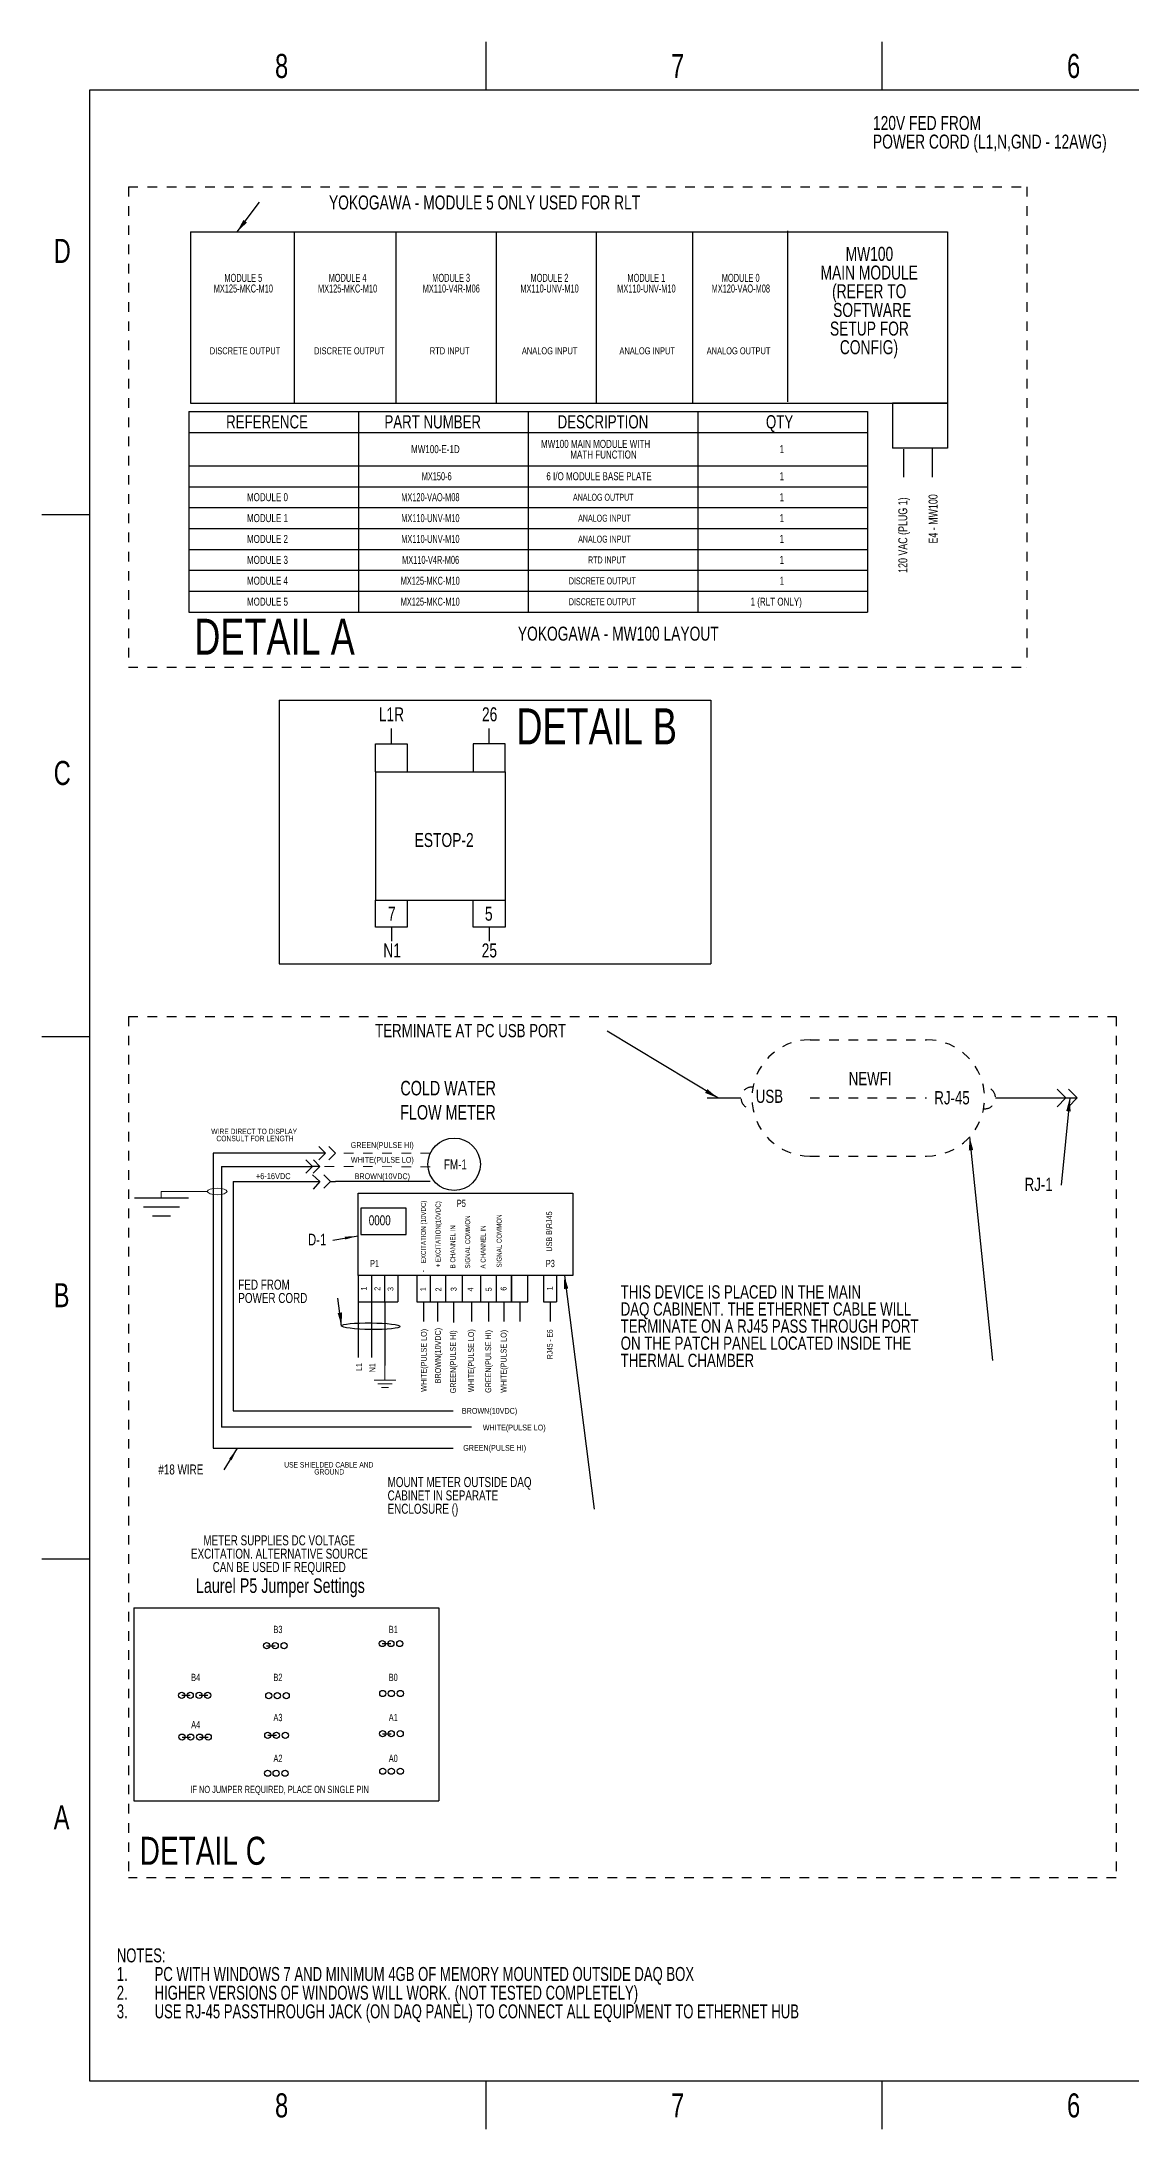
# Paper-space layout 'MAIN LAYOUT' of a CAD drawing. Header units: inches. Extents: x -41.6 to 33.7, y -15.9 to 81.4.
# Drawn here: x 0.19 to 11.54, y 0.07 to 21.81 of the extents above; entities that cross this region are included whole.
import ezdxf

# ---------------------------------------------------------------- set-up
doc = ezdxf.new("R2010")
doc.units = ezdxf.units.IN
doc.header["$MEASUREMENT"] = 0
doc.header["$PDSIZE"] = -1
doc.linetypes.add('HIDDEN', pattern=[0.075, 0.05, -0.025])
for name, color, linetype in [('92', 174, 'Continuous'), ('94', 14, 'Continuous'), ('96', 250, 'Continuous'), ('98', 54, 'Continuous'), ('COMP', 3, 'Continuous'), ('DASH', 3, 'HIDDEN'), ('SLD-0', 7, 'Continuous'), ('TEXT', 4, 'Continuous'), ('THIN_NEON_GREEN', 3, 'Continuous'), ('THIN_RED', 1, 'Continuous')]:
    doc.layers.add(name, color=color, linetype=linetype)
doc.layers.add('WIRE_BIG', color=1, linetype='Continuous', lineweight=35)
doc.styles.add('SLDTEXTSTYLE0', font='TXT', dxfattribs={"width": 0.736842})
doc.styles.add('SLDTEXTSTYLE2', font='TXT', dxfattribs={"width": 0.75})
doc.styles.add('SLDTEXTSTYLE3', font='TXT', dxfattribs={"width": 0.636842})
doc.styles.add('SLDTEXTSTYLE4', font='TXT', dxfattribs={"width": 0.684211})
doc.styles.add('SLDTEXTSTYLE5', font='TXT', dxfattribs={"width": 0.7})
doc.styles.add('SLDTEXTSTYLE9', font='TXT', dxfattribs={"width": 0.605})
doc.dimstyles.new('SLDDIMSTYLE0', dxfattribs={"dimtxt": 0.18, "dimasz": 0.14, "dimexe": 0, "dimexo": 0.0625, "dimgap": 0, "dimtad": 0, "dimtih": 1, "dimtoh": 1, "dimdec": 0, "dimrnd": 1e-09, "dimzin": 0, "dimdsep": 46, "dimtxsty": 'Standard', "dimsah": 1, "dimcen": 0.09, "dimadec": 0, "dimazin": 0, "dimtfac": 0.14, "dimtdec": 0, "dimtofl": 0, "dimtmove": 0, "dimatfit": 3, "dimfxl": 0, "dimfrac": 2, "dimtolj": 1, "dimtzin": 0, "dimarcsym": 0})

# ---------------------------------------------------------------- blocks, each defined once
blk = doc.blocks.new('SW_NOTE_0_12')
at = {"layer": 'SLD-0', "color": 0, "insert": (0, 0.322), "char_height": 0.25, "attachment_point": 1, "style": 'SLDTEXTSTYLE0'}
blk.add_mtext('D', dxfattribs=at)
blk = doc.blocks.new('SW_NOTE_0_13')
at = {"layer": 'SLD-0', "color": 0, "insert": (0, 0.322), "char_height": 0.25, "attachment_point": 1, "style": 'SLDTEXTSTYLE0'}
blk.add_mtext('C', dxfattribs=at)
blk = doc.blocks.new('SW_NOTE_0_14')
at = {"layer": 'SLD-0', "color": 0, "insert": (0, 0.322), "char_height": 0.25, "attachment_point": 1, "style": 'SLDTEXTSTYLE0'}
blk.add_mtext('B', dxfattribs=at)
blk = doc.blocks.new('SW_NOTE_0_15')
at = {"layer": 'SLD-0', "color": 0, "insert": (0, 0.322), "char_height": 0.25, "attachment_point": 1, "style": 'SLDTEXTSTYLE0'}
blk.add_mtext('A', dxfattribs=at)
blk = doc.blocks.new('SW_NOTE_0_16')
at = {"layer": 'SLD-0', "color": 0, "insert": (0.099, 0.322), "char_height": 0.25, "attachment_point": 2, "style": 'SLDTEXTSTYLE0'}
blk.add_mtext('7', dxfattribs=at)
blk = doc.blocks.new('SW_NOTE_0_17')
at = {"layer": 'SLD-0', "color": 0, "insert": (0.099, 0.322), "char_height": 0.25, "attachment_point": 2, "style": 'SLDTEXTSTYLE0'}
blk.add_mtext('8', dxfattribs=at)
blk = doc.blocks.new('SW_NOTE_0_18')
at = {"layer": 'SLD-0', "color": 0, "insert": (0.099, 0.322), "char_height": 0.25, "attachment_point": 2, "style": 'SLDTEXTSTYLE0'}
blk.add_mtext('6', dxfattribs=at)
blk = doc.blocks.new('SW_NOTE_0_34')
at = {"layer": 'SLD-0', "color": 0, "insert": (0.099, 0.322), "char_height": 0.25, "attachment_point": 2, "style": 'SLDTEXTSTYLE0'}
blk.add_mtext('6', dxfattribs=at)
blk = doc.blocks.new('SW_NOTE_0_35')
at = {"layer": 'SLD-0', "color": 0, "insert": (0.099, 0.322), "char_height": 0.25, "attachment_point": 2, "style": 'SLDTEXTSTYLE0'}
blk.add_mtext('7', dxfattribs=at)
blk = doc.blocks.new('SW_NOTE_0_36')
at = {"layer": 'SLD-0', "color": 0, "insert": (0.099, 0.322), "char_height": 0.25, "attachment_point": 2, "style": 'SLDTEXTSTYLE0'}
blk.add_mtext('8', dxfattribs=at)
blk = doc.blocks.new('Block15')
at = {"layer": 'SLD-0'}
for p, q in [((4.884, 21.907), (4.884, 21.407)), ((9.009, 21.907), (9.009, 21.407)), ((0.759, 16.981), (0.259, 16.981)), ((0.759, 11.544), (0.259, 11.544)), ((0.759, 6.106), (0.259, 6.106)), ((4.884, 0.669), (4.884, 0.169)), ((9.009, 0.669), (9.009, 0.169))]:
    blk.add_line(p, q, dxfattribs=at)
at = {"layer": 'TEXT', "color": 1, "linetype": 'Continuous', "lineweight": 25}
for p, q in [((0.759, 21.407), (33.289, 21.407)), ((0.759, 0.669), (0.759, 21.407)), ((33.289, 0.669), (0.759, 0.669))]:
    blk.add_line(p, q, dxfattribs=at)
at = {"layer": 'SLD-0', "color": 1}
for name, p in [('SW_NOTE_0_36', (2.659, 21.459)), ('SW_NOTE_0_35', (6.784, 21.459)), ('SW_NOTE_0_34', (10.909, 21.459)), ('SW_NOTE_0_12', (0.384, 19.533)), ('SW_NOTE_0_13', (0.384, 14.096)), ('SW_NOTE_0_14', (0.384, 8.658)), ('SW_NOTE_0_15', (0.384, 3.221)), ('SW_NOTE_0_17', (2.659, 0.221)), ('SW_NOTE_0_16', (6.784, 0.221)), ('SW_NOTE_0_18', (10.909, 0.221))]:
    blk.add_blockref(name, p, dxfattribs=at)
blk = doc.blocks.new('D-Size Sheet')
at = {"color": 7, "linetype": 'Continuous'}
blk.add_blockref('Block15', (-0.259, -0.166), dxfattribs=at)
blk = doc.blocks.new('SW_NOTE_0_52')
at = {"layer": 'DASH', "color": 0, "insert": (0, 0.586), "char_height": 0.4547, "attachment_point": 1, "style": 'SLDTEXTSTYLE2'}
blk.add_mtext('RJ-45', dxfattribs=at)
blk = doc.blocks.new('SW_NOTE_0_53')
at = {"layer": 'DASH', "color": 0, "insert": (0, 0.586), "char_height": 0.4547, "attachment_point": 1, "style": 'SLDTEXTSTYLE2'}
blk.add_mtext('NEWFI', dxfattribs=at)
blk = doc.blocks.new('SW_NOTE_0_54')
at = {"layer": 'DASH', "color": 0, "insert": (0, 0.586), "char_height": 0.4547, "attachment_point": 1, "style": 'SLDTEXTSTYLE2'}
blk.add_mtext('USB', dxfattribs=at)
blk = doc.blocks.new('Block22')
at = {"color": 7, "linetype": 'Continuous', "lineweight": 0}
blk.add_point((4.375, 2), dxfattribs=at)
at = {"layer": 'DASH'}
for p, q in [((2.375, 4), (6.375, 4)), ((2.375, 2), (6.375, 2)), ((2.375, 0), (6.375, 0))]:
    blk.add_line(p, q, dxfattribs=at)
for centre, radius, start, end in [((2.375, 2), 2, 90, 270), ((6.375, 2), 2, 270, 90), ((0.375, 2), 0.375, 84.62062, 275.37938), ((8.375, 2), 0.375, 264.62062, 95.37938)]:
    blk.add_arc(centre, radius, start, end, dxfattribs=at)
at = {"layer": 'DASH', "color": 3}
for name, p in [('SW_NOTE_0_53', (3.702, 2.305)), ('SW_NOTE_0_54', (0.509, 1.698)), ('SW_NOTE_0_52', (6.646, 1.647))]:
    blk.add_blockref(name, p, dxfattribs=at)
blk = doc.blocks.new('Block12')
at = {"layer": 'WIRE_BIG', "lineweight": 18}
for p, q in [((0.375, 0.25), (0.375, 0.75)), ((0, 0.25), (0.75, 0.25)), ((0.125, 0.125), (0.625, 0.125)), ((0.25, 0), (0.5, 0))]:
    blk.add_line(p, q, dxfattribs=at)
blk = doc.blocks.new('SW_NOTE_0_96')
at = {"layer": '92', "color": 0, "insert": (-0.162, 0.067), "char_height": 0.1212, "attachment_point": 2, "style": 'SLDTEXTSTYLE0'}
blk.add_mtext('D-1', dxfattribs=at)
blk = doc.blocks.new('SW_NOTE_0_98')
at = {"layer": '92', "color": 0, "char_height": 0.14583, "attachment_point": 1, "style": 'SLDTEXTSTYLE0'}
for s, insert in [('120V FED FROM', (-3.478, 0.268)), ('POWER CORD (L1,N,GND - 12AWG)', (-3.478, 0.074))]:
    blk.add_mtext(s, dxfattribs=dict(at, insert=insert))
blk = doc.blocks.new('SW_NOTE_0_104')
at = {"layer": '92', "color": 0, "insert": (-0.684, 0.055), "char_height": 0.1042, "attachment_point": 1, "style": 'SLDTEXTSTYLE0'}
blk.add_mtext('#18 WIRE', dxfattribs=at)
blk = doc.blocks.new('SW_NOTE_0_105')
at = {"layer": '92', "color": 0, "insert": (-0.379, 0.077), "char_height": 0.1378, "attachment_point": 1, "style": 'SLDTEXTSTYLE2'}
blk.add_mtext('RJ-1', dxfattribs=at)
blk = doc.blocks.new('SW_NOTE_0_107')
at = {"layer": 'TEXT', "color": 0, "insert": (-2.417, 0.073), "char_height": 0.1378, "attachment_point": 1, "style": 'SLDTEXTSTYLE2'}
blk.add_mtext('TERMINATE AT PC USB PORT', dxfattribs=at)
blk = doc.blocks.new('SW_NOTE_0_109')
at = {"layer": 'TEXT', "color": 0, "char_height": 0.1042, "attachment_point": 1, "style": 'SLDTEXTSTYLE0'}
for s, insert in [('FED FROM', (-1.037, 0.193)), ('POWER CORD', (-1.037, 0.054))]:
    blk.add_mtext(s, dxfattribs=dict(at, insert=insert))
blk = doc.blocks.new('SW_NOTE_0_110')
at = {"layer": 'TEXT', "color": 0, "char_height": 0.10417, "attachment_point": 1, "style": 'SLDTEXTSTYLE0'}
for s, insert in [('MOUNT METER OUTSIDE DAQ', (-2.151, 0.333)), ('CABINET IN SEPARATE', (-2.151, 0.194)), ('ENCLOSURE ()', (-2.151, 0.055))]:
    blk.add_mtext(s, dxfattribs=dict(at, insert=insert))
blk = doc.blocks.new('SW_NOTE_0_115')
at = {"layer": 'TEXT', "color": 0, "insert": (2.344, 0.068), "char_height": 0.14583, "attachment_point": 2, "style": 'SLDTEXTSTYLE0'}
blk.add_mtext('YOKOGAWA - MODULE 5 ONLY USED FOR RLT', dxfattribs=at)
blk = doc.blocks.new('SW_NOTE_0_118')
at = {"layer": 'TEXT', "color": 0, "char_height": 0.1378, "attachment_point": 1, "style": 'SLDTEXTSTYLE2'}
for s, insert in [('THIS DEVICE IS PLACED IN THE MAIN', (-3.874, 0.784)), ('DAQ CABINENT. THE ETHERNET CABLE WILL', (-3.874, 0.606)), ('TERMINATE ON A RJ45 PASS THROUGH PORT', (-3.874, 0.428)), ('ON THE PATCH PANEL LOCATED INSIDE THE', (-3.874, 0.25)), ('THERMAL CHAMBER', (-3.874, 0.071))]:
    blk.add_mtext(s, dxfattribs=dict(at, insert=insert))
blk = doc.blocks.new('SW_TABLEANNOTATION_4')
at = {"layer": 'TEXT', "color": 0}
for p, q in [((0, 0), (0, -0.218)), ((0, 0), (1.767, 0)), ((1.767, 0), (1.767, -0.218)), ((1.767, 0), (3.534, 0)), ((3.534, 0), (3.534, -0.218)), ((3.534, 0), (5.301, 0)), ((5.301, 0), (5.301, -0.218)), ((5.301, 0), (7.068, 0)), ((7.068, 0), (7.068, -0.218)), ((0, -0.218), (0, -0.564)), ((0, -0.218), (1.767, -0.218)), ((1.767, -0.218), (1.767, -0.564)), ((1.767, -0.218), (3.534, -0.218)), ((3.534, -0.218), (3.534, -0.564)), ((3.534, -0.218), (5.301, -0.218)), ((5.301, -0.218), (5.301, -0.564)), ((5.301, -0.218), (7.068, -0.218)), ((7.068, -0.218), (7.068, -0.564)), ((0, -0.564), (0, -0.782)), ((0, -0.564), (1.767, -0.564)), ((1.767, -0.564), (1.767, -0.782)), ((1.767, -0.564), (3.534, -0.564)), ((3.534, -0.564), (3.534, -0.782)), ((3.534, -0.564), (5.301, -0.564)), ((5.301, -0.564), (5.301, -0.782)), ((5.301, -0.564), (7.068, -0.564)), ((7.068, -0.564), (7.068, -0.782)), ((0, -0.782), (0, -0.999)), ((0, -0.782), (1.767, -0.782)), ((1.767, -0.782), (1.767, -0.999)), ((1.767, -0.782), (3.534, -0.782)), ((3.534, -0.782), (3.534, -0.999)), ((3.534, -0.782), (5.301, -0.782)), ((5.301, -0.782), (5.301, -0.999)), ((5.301, -0.782), (7.068, -0.782)), ((7.068, -0.782), (7.068, -0.999)), ((0, -0.999), (0, -1.217)), ((0, -0.999), (1.767, -0.999)), ((1.767, -0.999), (1.767, -1.217)), ((1.767, -0.999), (3.534, -0.999)), ((3.534, -0.999), (3.534, -1.217)), ((3.534, -0.999), (5.301, -0.999)), ((5.301, -0.999), (5.301, -1.217)), ((5.301, -0.999), (7.068, -0.999)), ((7.068, -0.999), (7.068, -1.217)), ((0, -1.217), (0, -1.434)), ((0, -1.217), (1.767, -1.217)), ((1.767, -1.217), (1.767, -1.434)), ((1.767, -1.217), (3.534, -1.217)), ((3.534, -1.217), (3.534, -1.434)), ((3.534, -1.217), (5.301, -1.217)), ((5.301, -1.217), (5.301, -1.434)), ((5.301, -1.217), (7.068, -1.217)), ((7.068, -1.217), (7.068, -1.434)), ((0, -1.434), (0, -1.652)), ((0, -1.434), (1.767, -1.434)), ((1.767, -1.434), (1.767, -1.652)), ((1.767, -1.434), (3.534, -1.434)), ((3.534, -1.434), (3.534, -1.652)), ((3.534, -1.434), (5.301, -1.434)), ((5.301, -1.434), (5.301, -1.652)), ((5.301, -1.434), (7.068, -1.434)), ((7.068, -1.434), (7.068, -1.652)), ((0, -1.652), (0, -1.87)), ((0, -1.652), (1.767, -1.652)), ((1.767, -1.652), (1.767, -1.87)), ((1.767, -1.652), (3.534, -1.652)), ((3.534, -1.652), (3.534, -1.87)), ((3.534, -1.652), (5.301, -1.652)), ((5.301, -1.652), (5.301, -1.87)), ((5.301, -1.652), (7.068, -1.652)), ((7.068, -1.652), (7.068, -1.87)), ((0, -1.87), (0, -2.087)), ((0, -1.87), (1.767, -1.87)), ((1.767, -1.87), (1.767, -2.087)), ((1.767, -1.87), (3.534, -1.87)), ((3.534, -1.87), (3.534, -2.087)), ((3.534, -1.87), (5.301, -1.87)), ((5.301, -1.87), (5.301, -2.087)), ((5.301, -1.87), (7.068, -1.87)), ((7.068, -1.87), (7.068, -2.087)), ((0, -2.087), (1.767, -2.087)), ((1.767, -2.087), (3.534, -2.087)), ((3.534, -2.087), (5.301, -2.087)), ((5.301, -2.087), (7.068, -2.087))]:
    blk.add_line(p, q, dxfattribs=at)
at = {"layer": 'TEXT', "color": 0, "attachment_point": 1}
for s, insert, char_height, style in [('REFERENCE', (0.388, -0.037), 0.1378, 'SLDTEXTSTYLE2'), ('PART NUMBER', (2.037, -0.037), 0.1378, 'SLDTEXTSTYLE2'), ('DESCRIPTION', (3.841, -0.037), 0.1378, 'SLDTEXTSTYLE2'), ('QTY', (6.011, -0.037), 0.1378, 'SLDTEXTSTYLE2'), ('MW100-E-1D', (2.315, -0.349), 0.0833, 'SLDTEXTSTYLE2'), ('MW100 MAIN MODULE WITH', (3.668, -0.294), 0.08333, 'SLDTEXTSTYLE2'), ('MATH FUNCTION', (3.973, -0.405), 0.08333, 'SLDTEXTSTYLE2'), ('1', (6.153, -0.349), 0.0833, 'SLDTEXTSTYLE2'), ('MX150-6', (2.425, -0.631), 0.0833, 'SLDTEXTSTYLE9'), ('6 I/O MODULE BASE PLATE', (3.724, -0.631), 0.08333, 'SLDTEXTSTYLE2'), ('1', (6.153, -0.631), 0.0833, 'SLDTEXTSTYLE2'), ('MODULE 0', (0.605, -0.849), 0.0833, 'SLDTEXTSTYLE2'), ('MX120-VAO-M08', (2.212, -0.849), 0.08333, 'SLDTEXTSTYLE9'), ('ANALOG OUTPUT', (4.001, -0.855), 0.07292, 'SLDTEXTSTYLE9'), ('1', (6.153, -0.849), 0.0833, 'SLDTEXTSTYLE2'), ('MODULE 1', (0.605, -1.067), 0.0833, 'SLDTEXTSTYLE2'), ('MX110-UNV-M10', (2.212, -1.067), 0.08333, 'SLDTEXTSTYLE9'), ('ANALOG INPUT', (4.055, -1.073), 0.07292, 'SLDTEXTSTYLE9'), ('1', (6.153, -1.067), 0.0833, 'SLDTEXTSTYLE2'), ('MODULE 2', (0.605, -1.284), 0.0833, 'SLDTEXTSTYLE2'), ('MX110-UNV-M10', (2.212, -1.284), 0.08333, 'SLDTEXTSTYLE9'), ('ANALOG INPUT', (4.055, -1.291), 0.07292, 'SLDTEXTSTYLE9'), ('1', (6.153, -1.284), 0.0833, 'SLDTEXTSTYLE2'), ('MODULE 3', (0.605, -1.502), 0.0833, 'SLDTEXTSTYLE2'), ('MX110-V4R-M06', (2.221, -1.502), 0.08333, 'SLDTEXTSTYLE9'), ('RTD INPUT', (4.158, -1.508), 0.0729, 'SLDTEXTSTYLE9'), ('1', (6.153, -1.502), 0.0833, 'SLDTEXTSTYLE2'), ('MODULE 4', (0.605, -1.719), 0.0833, 'SLDTEXTSTYLE2'), ('MX125-MKC-M10', (2.206, -1.719), 0.08333, 'SLDTEXTSTYLE9'), ('DISCRETE OUTPUT', (3.958, -1.726), 0.07292, 'SLDTEXTSTYLE9'), ('1', (6.153, -1.719), 0.0833, 'SLDTEXTSTYLE2'), ('MODULE 5', (0.605, -1.937), 0.0833, 'SLDTEXTSTYLE2'), ('MX125-MKC-M10', (2.206, -1.937), 0.08333, 'SLDTEXTSTYLE9'), ('DISCRETE OUTPUT', (3.958, -1.943), 0.07292, 'SLDTEXTSTYLE9'), ('1 (RLT ONLY)', (5.851, -1.937), 0.08333, 'SLDTEXTSTYLE2')]:
    blk.add_mtext(s, dxfattribs=dict(at, insert=insert, char_height=char_height, style=style))

psp = doc.layouts.new('MAIN LAYOUT')

# ---------------------------------------------------------------- linework, layer by layer
at = {"color": 3, "linetype": 'Continuous', "lineweight": 18}
for p, q in [((3.151, 10.238), (3.082, 10.307)), ((3.151, 10.238), (3.082, 10.169)), ((3.254, 10.238), (3.185, 10.307)), ((3.254, 10.238), (3.185, 10.169)), ((3.014, 10.099), (2.945, 10.168)), ((3.014, 10.099), (2.945, 10.031)), ((3.092, 10.099), (3.023, 10.031)), ((3.092, 10.099), (3.024, 10.168)), ((1.919, 9.841), (1.437, 9.841)), ((1.437, 9.841), (1.437, 9.772))]:
    psp.add_line(p, q, dxfattribs=at)
at = {"color": 3, "linetype": 'HIDDEN', "lineweight": 18}
for p, q in [((4.241, 10.238), (3.254, 10.238)), ((4.241, 10.098), (3.014, 10.099))]:
    psp.add_line(p, q, dxfattribs=at)
at = {"color": 3, "linetype": 'Continuous', "lineweight": 18}
psp.add_ellipse((2.022, 9.841), major_axis=(0.103, 0), ratio=0.333333, dxfattribs=at)
at = {"layer": '92'}
for p, q in [((2.667, 14.958), (7.163, 14.958)), ((2.667, 14.958), (2.667, 12.212)), ((2.667, 12.212), (7.163, 12.212)), ((3.225, 9.333), (3.491, 9.377)), ((2.093, 6.942), (2.233, 7.168))]:
    psp.add_line(p, q, dxfattribs=at)
for points in [[(3.491, 9.377), (3.351, 9.369), (3.355, 9.34)], [(2.233, 7.168), (2.147, 7.057), (2.172, 7.041)]]:
    psp.add_solid(points, dxfattribs=at)
at = {"layer": '94'}
for p, q in [((3.491, 8.966), (3.491, 9.821)), ((3.491, 9.821), (5.725, 9.821)), ((5.725, 9.821), (5.725, 8.966)), ((3.989, 9.667), (3.519, 9.667)), ((3.519, 9.667), (3.519, 9.392)), ((3.989, 9.392), (3.989, 9.667)), ((3.519, 9.392), (3.989, 9.392)), ((5.725, 8.966), (3.491, 8.966)), ((3.491, 8.966), (3.491, 8.691)), ((3.629, 8.966), (3.629, 8.691)), ((3.766, 8.966), (3.766, 8.691)), ((3.904, 8.966), (3.904, 8.691)), ((4.103, 8.966), (4.103, 8.691)), ((4.241, 8.966), (4.241, 8.691)), ((4.401, 8.966), (4.401, 8.691)), ((4.573, 8.966), (4.573, 8.691)), ((4.766, 8.966), (4.766, 8.691)), ((4.927, 8.966), (4.927, 8.691)), ((5.42, 8.966), (5.42, 8.691)), ((5.557, 8.966), (5.557, 8.691)), ((3.491, 8.691), (3.629, 8.691)), ((3.629, 8.691), (3.766, 8.691)), ((3.766, 8.691), (3.904, 8.691)), ((4.766, 8.691), (4.927, 8.691)), ((5.42, 8.691), (5.557, 8.691))]:
    psp.add_line(p, q, dxfattribs=at)
at = {"layer": '96'}
psp.add_line((4.241, 9.944), (3.254, 9.944), dxfattribs=at)
at = {"layer": '98'}
for p, q in [((10.863, 10.814), (10.77, 10.906)), ((10.981, 10.814), (10.889, 10.906)), ((7.126, 10.814), (7.478, 10.814)), ((10.129, 10.814), (10.863, 10.814)), ((10.863, 10.814), (10.77, 10.721)), ((10.863, 10.814), (10.981, 10.814)), ((10.981, 10.814), (10.889, 10.721)), ((1.98, 10.238), (1.98, 7.168)), ((3.151, 10.238), (1.98, 10.238)), ((2.067, 10.099), (2.067, 7.385)), ((3.092, 10.099), (3.014, 10.099)), ((2.189, 9.944), (3.091, 9.944)), ((2.189, 9.944), (2.189, 7.554)), ((4.172, 8.691), (4.172, 8.485)), ((4.316, 8.691), (4.316, 8.485)), ((4.483, 8.691), (4.483, 8.475)), ((4.67, 8.691), (4.67, 8.485)), ((4.847, 8.691), (4.847, 8.485)), ((5.008, 8.691), (5.008, 8.485)), ((5.174, 8.691), (5.174, 8.485)), ((2.189, 7.554), (4.481, 7.554)), ((4.67, 7.387), (2.067, 7.387)), ((1.98, 7.168), (4.481, 7.168))]:
    psp.add_line(p, q, dxfattribs=at)
at = {"layer": 'DASH'}
for p, q in [((1.097, 20.301), (10.456, 20.301)), ((1.097, 20.301), (1.097, 15.3)), ((10.456, 20.301), (10.456, 15.3)), ((1.097, 15.3), (10.456, 15.3)), ((1.097, 11.662), (1.097, 2.691)), ((1.097, 11.662), (11.387, 11.662)), ((11.387, 11.662), (11.387, 2.691)), ((11.387, 2.691), (1.097, 2.691))]:
    psp.add_line(p, q, dxfattribs=at)
at = {"layer": 'SLD-0'}
for p, q in [((3.495, 8.11), (3.495, 8.691)), ((3.632, 8.11), (3.632, 8.691)), ((3.77, 8.027), (3.77, 8.691)), ((2.537, 5.11), (2.626, 5.11)), ((3.742, 5.132), (3.831, 5.132)), ((1.652, 4.593), (1.741, 4.593)), ((1.834, 4.593), (1.923, 4.593)), ((1.656, 4.158), (1.745, 4.158)), ((1.838, 4.158), (1.928, 4.158)), ((2.549, 4.177), (2.638, 4.177)), ((3.745, 4.193), (3.835, 4.193))]:
    psp.add_line(p, q, dxfattribs=at)
at = {"layer": 'TEXT'}
psp.add_line((7.163, 14.958), (7.163, 12.212), dxfattribs=at)
at = {"layer": 'THIN_NEON_GREEN'}
for p, q in [((3.67, 14.209), (3.67, 14.503)), ((3.67, 14.503), (4.001, 14.503)), ((4.001, 14.503), (4.001, 14.209)), ((5.02, 14.503), (4.689, 14.503)), ((4.689, 14.503), (4.689, 14.209)), ((5.02, 14.209), (5.02, 14.503)), ((3.67, 14.209), (5.02, 14.209)), ((3.67, 14.209), (3.67, 12.873)), ((5.02, 14.209), (5.02, 12.873)), ((3.67, 12.873), (5.02, 12.873)), ((3.67, 12.591), (3.67, 12.873)), ((4.001, 12.873), (4.001, 12.591)), ((4.689, 12.591), (4.689, 12.873)), ((5.02, 12.873), (5.02, 12.591)), ((4.001, 12.591), (3.67, 12.591)), ((5.02, 12.591), (4.689, 12.591)), ((4.103, 8.691), (4.766, 8.691))]:
    psp.add_line(p, q, dxfattribs=at)
at = {"layer": 'THIN_RED'}
for p, q in [((1.744, 19.832), (9.629, 19.832)), ((1.744, 19.832), (1.744, 18.051)), ((2.823, 19.826), (2.823, 18.045)), ((3.883, 19.828), (3.883, 18.046)), ((4.928, 19.825), (4.928, 18.044)), ((5.968, 19.832), (5.968, 18.051)), ((6.974, 19.832), (6.974, 18.051)), ((7.962, 19.845), (7.962, 18.063)), ((9.629, 19.832), (9.629, 18.051)), ((1.744, 18.051), (9.629, 18.051)), ((9.629, 18.051), (9.056, 18.051)), ((9.056, 18.051), (9.056, 17.582)), ((9.629, 18.051), (9.629, 17.582)), ((9.629, 17.582), (9.056, 17.582)), ((9.172, 17.569), (9.172, 17.277)), ((9.47, 17.582), (9.47, 17.277)), ((3.836, 14.503), (3.836, 14.661)), ((4.855, 14.503), (4.855, 14.661)), ((3.836, 12.591), (3.836, 12.447)), ((4.855, 12.591), (4.855, 12.447)), ((2.067, 10.099), (3.014, 10.099)), ((3.091, 9.944), (3.013, 10.013)), ((3.134, 10.013), (3.203, 9.944)), ((3.091, 9.944), (3.022, 9.865)), ((3.203, 9.944), (3.134, 9.874)), ((3.203, 9.944), (3.254, 9.944)), ((1.16, 9.774), (1.722, 9.774)), ((1.254, 9.68), (1.629, 9.68)), ((1.347, 9.586), (1.535, 9.586)), ((5.089, 8.691), (5.089, 8.966)), ((5.089, 8.966), (5.089, 8.691)), ((5.259, 8.691), (5.259, 8.966)), ((4.927, 8.691), (5.089, 8.691)), ((5.089, 8.691), (5.259, 8.691)), ((5.489, 8.691), (5.489, 8.485)), ((1.152, 5.503), (4.33, 5.503)), ((1.152, 5.503), (1.152, 3.493)), ((4.33, 5.503), (4.33, 3.493)), ((1.152, 3.493), (4.33, 3.493))]:
    psp.add_line(p, q, dxfattribs=at)
for centre, radius in [((4.49, 10.123), 0.273), ((2.537, 5.11), 0.0321), ((2.626, 5.11), 0.0321), ((2.719, 5.11), 0.0321), ((3.742, 5.132), 0.0321), ((3.831, 5.132), 0.0321), ((3.924, 5.132), 0.0321), ((1.652, 4.593), 0.0321), ((1.741, 4.593), 0.0321), ((1.834, 4.593), 0.0321), ((1.923, 4.593), 0.0321), ((2.559, 4.589), 0.0321), ((2.648, 4.589), 0.0321), ((2.741, 4.589), 0.0321), ((3.747, 4.612), 0.0321), ((3.836, 4.612), 0.0321), ((3.929, 4.612), 0.0321), ((1.656, 4.158), 0.0321), ((1.745, 4.158), 0.0321), ((1.838, 4.158), 0.0321), ((1.928, 4.158), 0.0321), ((2.549, 4.177), 0.0321), ((2.638, 4.177), 0.0321), ((2.731, 4.177), 0.0321), ((3.745, 4.193), 0.0321), ((3.835, 4.193), 0.0321), ((3.928, 4.193), 0.0321), ((2.547, 3.782), 0.0321), ((2.636, 3.782), 0.0321), ((2.729, 3.782), 0.0321), ((3.747, 3.803), 0.0321), ((3.836, 3.803), 0.0321), ((3.929, 3.803), 0.0321)]:
    psp.add_circle(centre, radius, dxfattribs=at)
at = {"layer": 'THIN_RED', "linetype": 'Continuous'}
psp.add_ellipse((3.623, 8.437), major_axis=(0.305, -0.003), ratio=0.112806, dxfattribs=at)

# ---------------------------------------------------------------- block references
at = {"color": 7, "linetype": 'Continuous'}
psp.add_blockref('D-Size Sheet', (0.194, 0.071), dxfattribs=at)
at = {"layer": '92'}
for name, p in [('SW_NOTE_0_98', (12.331, 20.772)), ('SW_NOTE_0_105', (10.812, 9.906)), ('SW_NOTE_0_96', (3.225, 9.333)), ('SW_NOTE_0_104', (2.093, 6.942))]:
    psp.add_blockref(name, p, dxfattribs=at)
at = {"layer": 'COMP', "xscale": 0.303030303030303, "yscale": 0.303030303030303, "zscale": 0.303030303030303}
psp.add_blockref('Block22', (7.478, 10.208), dxfattribs=at)
at = {"layer": 'TEXT'}
for name, p in [('SW_NOTE_0_115', (2.463, 20.144)), ('SW_TABLEANNOTATION_4', (1.727, 17.961)), ('SW_NOTE_0_107', (6.084, 11.511)), ('SW_NOTE_0_109', (3.279, 8.729)), ('SW_NOTE_0_118', (10.099, 8.079)), ('SW_NOTE_0_110', (5.948, 6.533))]:
    psp.add_blockref(name, p, dxfattribs=at)
at = {"layer": 'WIRE_BIG', "xscale": 0.303030303030303, "yscale": 0.303030303030303, "zscale": 0.303030303030303}
psp.add_blockref('Block12', (3.656, 7.8), dxfattribs=at)

# ---------------------------------------------------------------- texts
at = {"layer": '92'}
for s, insert, char_height, attachment_point, style in [('DETAIL A', (1.783, 15.805), 0.375, 1, 'SLDTEXTSTYLE2'), ('DETAIL B', (5.139, 14.871), 0.375, 1, 'SLDTEXTSTYLE2'), ('COLD WATER', (4.428, 10.992), 0.1515, 2, 'SLDTEXTSTYLE0'), ('FLOW METER', (4.426, 10.74), 0.1515, 2, 'SLDTEXTSTYLE0'), ('WIRE DIRECT TO DISPLAY', (2.407, 10.494), 0.05682, 2, 'SLDTEXTSTYLE0'), ('CONSULT FOR LENGTH', (2.416, 10.42), 0.05682, 2, 'SLDTEXTSTYLE0'), ('GREEN(PULSE HI)', (3.741, 10.354), 0.06061, 2, 'SLDTEXTSTYLE0'), ('+6-16VDC', (2.606, 10.031), 0.0625, 2, 'SLDTEXTSTYLE0'), ('WHITE(PULSE LO)', (3.742, 10.2), 0.06061, 2, 'SLDTEXTSTYLE0'), ('BROWN(10VDC)', (3.742, 10.029), 0.06061, 2, 'SLDTEXTSTYLE0'), ('FM-1', (4.503, 10.174), 0.1042, 2, 'SLDTEXTSTYLE0'), ('P5', (4.565, 9.754), 0.0758, 2, 'SLDTEXTSTYLE0'), ('P1', (3.661, 9.128), 0.0758, 2, 'SLDTEXTSTYLE0'), ('P3', (5.492, 9.128), 0.0758, 2, 'SLDTEXTSTYLE0'), ('BROWN(10VDC)', (4.859, 7.586), 0.06061, 2, 'SLDTEXTSTYLE0'), ('WHITE(PULSE LO)', (5.116, 7.412), 0.06061, 2, 'SLDTEXTSTYLE0'), ('GREEN(PULSE HI)', (4.912, 7.2), 0.06061, 2, 'SLDTEXTSTYLE0'), ('USE SHIELDED CABLE AND', (3.185, 7.022), 0.05682, 2, 'SLDTEXTSTYLE0'), ('GROUND', (3.189, 6.949), 0.0568, 2, 'SLDTEXTSTYLE0'), ('EXCITATION. ALTERNATIVE SOURCE', (2.67, 6.12), 0.10417, 2, 'SLDTEXTSTYLE0'), ('METER SUPPLIES DC VOLTAGE', (2.668, 6.259), 0.10417, 2, 'SLDTEXTSTYLE0'), ('CAN BE USED IF REQUIRED', (2.668, 5.981), 0.10417, 2, 'SLDTEXTSTYLE0'), ('Laurel P5 Jumper Settings', (2.68, 5.811), 0.15152, 2, 'SLDTEXTSTYLE0'), ('B3', (2.655, 5.317), 0.0758, 2, 'SLDTEXTSTYLE0'), ('B1', (3.856, 5.317), 0.0758, 2, 'SLDTEXTSTYLE0'), ('B4', (1.798, 4.818), 0.0758, 2, 'SLDTEXTSTYLE0'), ('B2', (2.655, 4.818), 0.0758, 2, 'SLDTEXTSTYLE0'), ('B0', (3.856, 4.818), 0.0758, 2, 'SLDTEXTSTYLE0'), ('A3', (2.655, 4.4), 0.0758, 2, 'SLDTEXTSTYLE0'), ('A1', (3.856, 4.4), 0.0758, 2, 'SLDTEXTSTYLE0'), ('A4', (1.798, 4.325), 0.0758, 2, 'SLDTEXTSTYLE0'), ('A2', (2.655, 3.974), 0.0758, 2, 'SLDTEXTSTYLE0'), ('A0', (3.856, 3.974), 0.0758, 2, 'SLDTEXTSTYLE0'), ('IF NO JUMPER REQUIRED, PLACE ON SINGLE PIN', (2.672, 3.651), 0.07576, 2, 'SLDTEXTSTYLE0')]:
    psp.add_mtext(s, dxfattribs=dict(at, insert=insert, char_height=char_height, attachment_point=attachment_point, style=style))
at = {"layer": '92', "attachment_point": 2, "rotation": 90}
for s, insert, char_height, style in [('EXCITATION (10VDC)', (4.144, 9.419), 0.05208, 'SLDTEXTSTYLE0'), ('+ EXCITATION(10VDC)', (4.296, 9.394), 0.05208, 'SLDTEXTSTYLE0'), ('USB B\\\\RJ45', (5.45, 9.423), 0.06061, 'SLDTEXTSTYLE0'), ('B CHANNEL IN', (4.45, 9.264), 0.05208, 'SLDTEXTSTYLE0'), ('SIGNAL COMMON', (4.605, 9.314), 0.05208, 'SLDTEXTSTYLE0'), ('A CHANNEL IN', (4.766, 9.262), 0.05208, 'SLDTEXTSTYLE0'), ('SIGNAL COMMON', (4.933, 9.325), 0.05208, 'SLDTEXTSTYLE0'), ('-', (4.136, 9.01), 0.0606, 'SLDTEXTSTYLE0'), ('WHITE(PULSE LO)', (4.144, 8.081), 0.06061, 'SLDTEXTSTYLE0'), ('BROWN(10VDC)', (4.291, 8.131), 0.06061, 'SLDTEXTSTYLE0'), ('GREEN(PULSE HI)', (4.448, 8.066), 0.06061, 'SLDTEXTSTYLE0'), ('WHITE(PULSE LO)', (4.636, 8.078), 0.06061, 'SLDTEXTSTYLE0'), ('GREEN(PULSE HI)', (4.815, 8.07), 0.06061, 'SLDTEXTSTYLE0'), ('WHITE(PULSE LO)', (4.975, 8.071), 0.06061, 'SLDTEXTSTYLE0'), ('RJ45 - E6', (5.457, 8.249), 0.0606, 'SLDTEXTSTYLE4'), ('L1', (3.469, 8.012), 0.0606, 'SLDTEXTSTYLE0'), ('N1', (3.607, 8.004), 0.0606, 'SLDTEXTSTYLE0')]:
    psp.add_mtext(s, dxfattribs=dict(at, insert=insert, char_height=char_height, style=style))
at = {"layer": '94', "insert": (3.715, 9.592), "char_height": 0.1042, "attachment_point": 2, "style": 'SLDTEXTSTYLE0'}
psp.add_mtext('0000', dxfattribs=at)
at = {"layer": '94', "char_height": 0.0606, "attachment_point": 2, "rotation": 90, "style": 'SLDTEXTSTYLE0'}
for s, insert in [('1', (3.519, 8.829)), ('2', (3.66, 8.827)), ('3', (3.797, 8.824)), ('1', (4.138, 8.822)), ('2', (4.296, 8.82)), ('3', (4.455, 8.823)), ('4', (4.631, 8.819)), ('5', (4.82, 8.821)), ('6', (4.975, 8.828)), ('1', (5.456, 8.831))]:
    psp.add_mtext(s, dxfattribs=dict(at, insert=insert))
at = {"layer": 'TEXT'}
for s, insert, char_height, attachment_point, style in [('MW100', (8.816, 19.677), 0.1458, 2, 'SLDTEXTSTYLE0'), ('MODULE 5', (2.294, 19.396), 0.0833, 2, 'SLDTEXTSTYLE3'), ('MODULE 4', (3.38, 19.396), 0.0833, 2, 'SLDTEXTSTYLE3'), ('MODULE 3', (4.459, 19.396), 0.0833, 2, 'SLDTEXTSTYLE3'), ('MODULE 2', (5.483, 19.396), 0.0833, 2, 'SLDTEXTSTYLE3'), ('MODULE 1', (6.492, 19.396), 0.0833, 2, 'SLDTEXTSTYLE3'), ('MODULE 0', (7.475, 19.396), 0.0833, 2, 'SLDTEXTSTYLE3'), ('MAIN MODULE', (8.814, 19.482), 0.14583, 2, 'SLDTEXTSTYLE0'), ('MX125-MKC-M10', (2.294, 19.285), 0.08333, 2, 'SLDTEXTSTYLE3'), ('MX125-MKC-M10', (3.38, 19.285), 0.08333, 2, 'SLDTEXTSTYLE3'), ('MX110-V4R-M06', (4.46, 19.285), 0.08333, 2, 'SLDTEXTSTYLE3'), ('MX110-UNV-M10', (5.484, 19.285), 0.08333, 2, 'SLDTEXTSTYLE3'), ('MX110-UNV-M10', (6.493, 19.285), 0.08333, 2, 'SLDTEXTSTYLE3'), ('MX120-VAO-M08', (7.476, 19.285), 0.08333, 2, 'SLDTEXTSTYLE3'), ('(REFER TO', (8.814, 19.288), 0.1458, 2, 'SLDTEXTSTYLE0'), ('SOFTWARE', (8.845, 19.093), 0.1458, 2, 'SLDTEXTSTYLE0'), ('SETUP FOR', (8.816, 18.899), 0.1458, 2, 'SLDTEXTSTYLE0'), ('CONFIG)', (8.811, 18.705), 0.1458, 2, 'SLDTEXTSTYLE0'), ('DISCRETE OUTPUT', (2.312, 18.631), 0.07292, 2, 'SLDTEXTSTYLE3'), ('DISCRETE OUTPUT', (3.398, 18.631), 0.07292, 2, 'SLDTEXTSTYLE3'), ('RTD INPUT', (4.444, 18.631), 0.0729, 2, 'SLDTEXTSTYLE3'), ('ANALOG INPUT', (5.485, 18.631), 0.07292, 2, 'SLDTEXTSTYLE3'), ('ANALOG INPUT', (6.501, 18.631), 0.07292, 2, 'SLDTEXTSTYLE3'), ('ANALOG OUTPUT', (7.453, 18.631), 0.07292, 2, 'SLDTEXTSTYLE3'), ('YOKOGAWA - MW100 LAYOUT', (6.2, 15.722), 0.14583, 2, 'SLDTEXTSTYLE0'), ('L1R', (3.837, 14.882), 0.1458, 2, 'SLDTEXTSTYLE0'), ('26', (4.86, 14.882), 0.1458, 2, 'SLDTEXTSTYLE0'), ('ESTOP-2', (4.386, 13.573), 0.1458, 2, 'SLDTEXTSTYLE0'), ('7', (3.841, 12.806), 0.146, 2, 'SLDTEXTSTYLE0'), ('5', (4.851, 12.806), 0.146, 2, 'SLDTEXTSTYLE0'), ('N1', (3.844, 12.423), 0.1458, 2, 'SLDTEXTSTYLE0'), ('25', (4.857, 12.423), 0.1458, 2, 'SLDTEXTSTYLE0'), ('DETAIL C', (1.214, 3.12), 0.2917, 1, 'SLDTEXTSTYLE2'), ('NOTES:', (0.976, 1.958), 0.1458, 1, 'SLDTEXTSTYLE5'), ('1.', (0.976, 1.764), 0.1458, 1, 'SLDTEXTSTYLE5'), ('PC WITH WINDOWS 7 AND MINIMUM 4GB OF MEMORY MOUNTED OUTSIDE DAQ BOX', (1.37, 1.764), 0.14583, 1, 'SLDTEXTSTYLE5'), ('2.', (0.976, 1.569), 0.1458, 1, 'SLDTEXTSTYLE5'), ('HIGHER VERSIONS OF WINDOWS WILL WORK. (NOT TESTED COMPLETELY)', (1.37, 1.569), 0.14583, 1, 'SLDTEXTSTYLE5'), ('3.', (0.976, 1.375), 0.1458, 1, 'SLDTEXTSTYLE5'), ('USE RJ-45 PASSTHROUGH JACK (ON DAQ PANEL) TO CONNECT ALL EQUIPMENT TO ETHERNET HUB', (1.37, 1.375), 0.14583, 1, 'SLDTEXTSTYLE5')]:
    psp.add_mtext(s, dxfattribs=dict(at, insert=insert, char_height=char_height, attachment_point=attachment_point, style=style))
at = {"layer": 'TEXT', "attachment_point": 2, "rotation": 90, "style": 'SLDTEXTSTYLE0'}
for s, insert, char_height in [('120 VAC (PLUG 1)', (9.117, 16.675), 0.09375), ('E4 - MW100', (9.432, 16.844), 0.0937)]:
    psp.add_mtext(s, dxfattribs=dict(at, insert=insert, char_height=char_height))

# ---------------------------------------------------------------- leaders
at = {"layer": '92'}
psp.add_leader([(10.903, 10.814), (10.812, 9.906)], dimstyle='SLDDIMSTYLE0', dxfattribs=at)
at = {"layer": 'TEXT'}
for points in [[(2.229, 19.832), (2.463, 20.144)], [(7.236, 10.814), (6.084, 11.511)], [(9.86, 10.408), (10.099, 8.079)], [(5.638, 8.966), (5.948, 6.533)], [(3.318, 8.439), (3.279, 8.729)]]:
    psp.add_leader(points, dimstyle='SLDDIMSTYLE0', dxfattribs=at)

doc.saveas('drawing.dxf')
